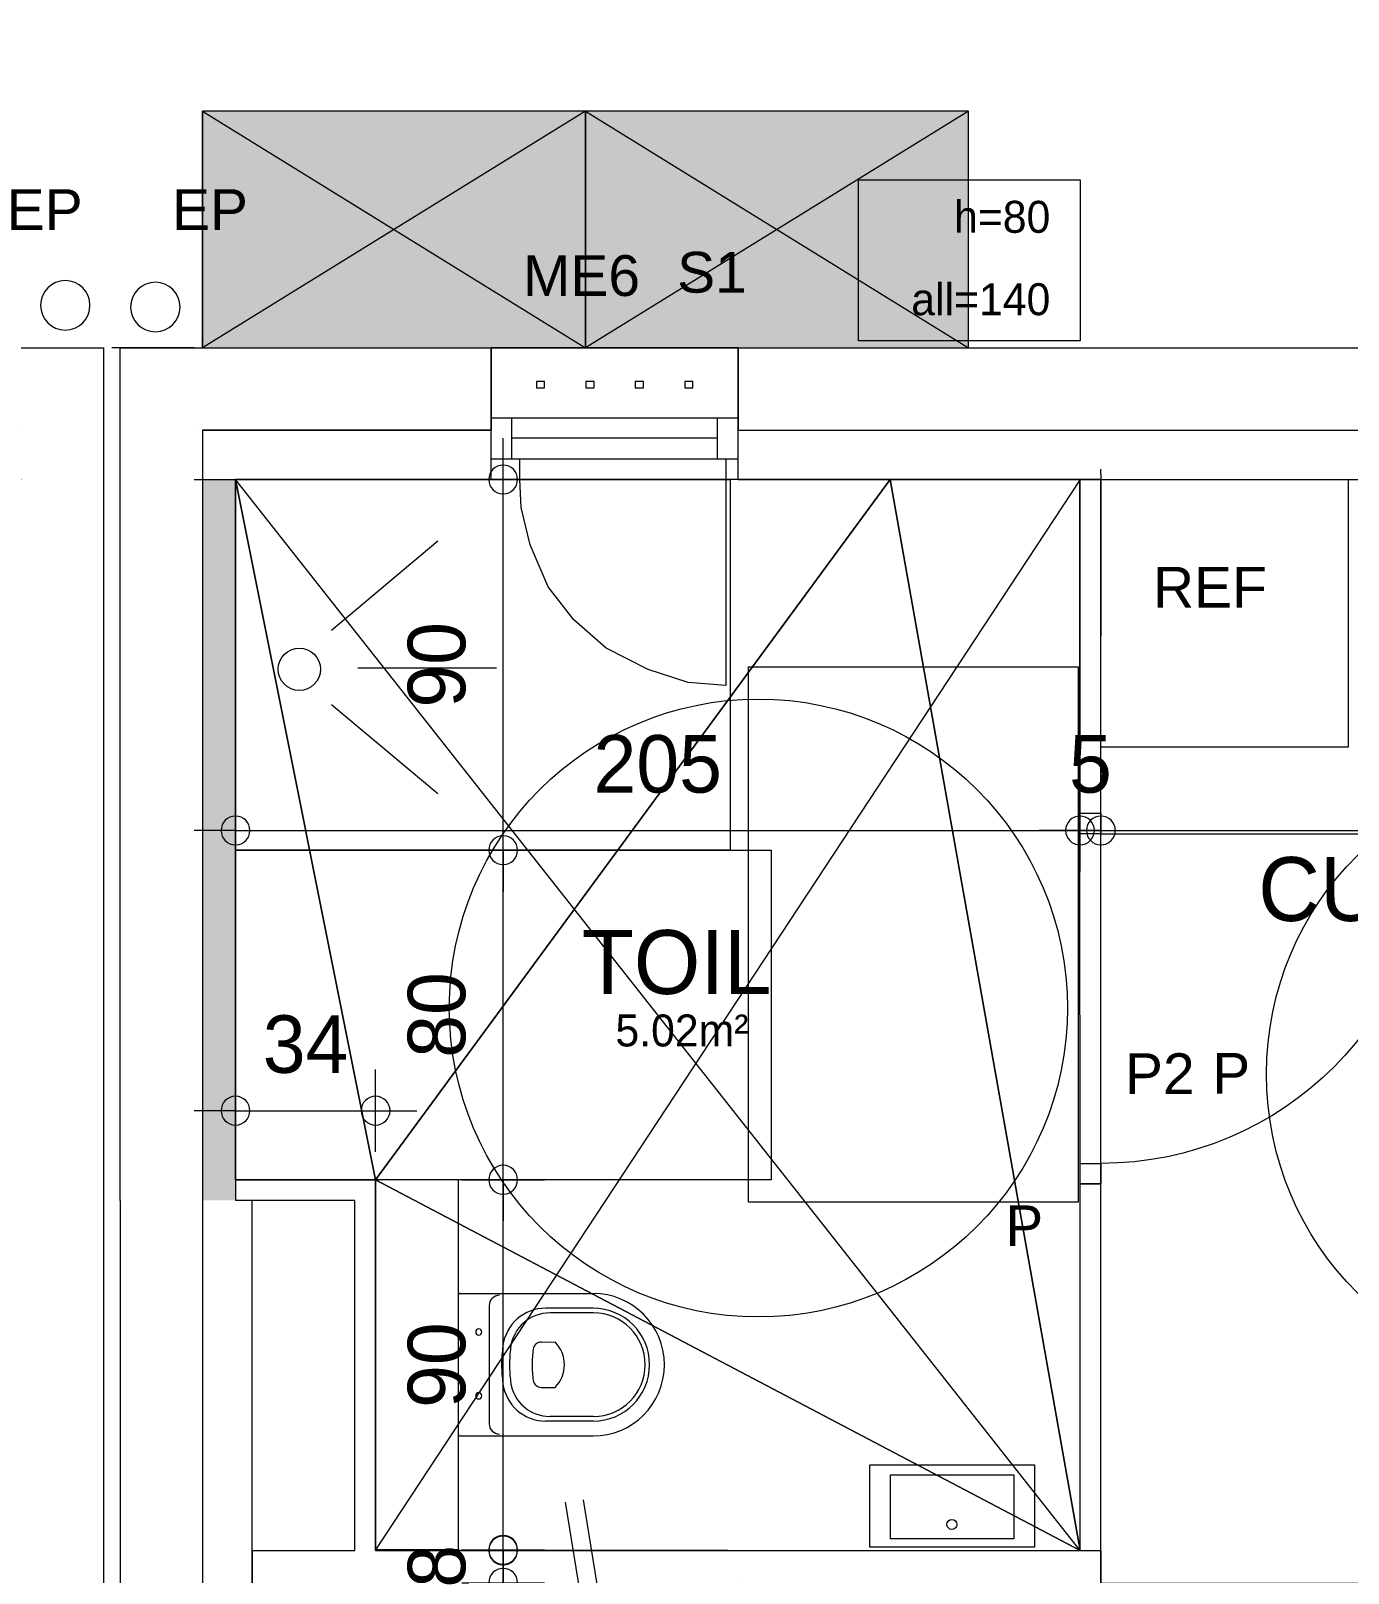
# Model space of a CAD drawing. Header units: metres. Extents: x -30.4 to 29.6, y -50.6 to 0.4.
# Drawn here: x -16.015 to -12.819, y -23.59 to -19.846 of the extents above; entities that cross this region are included whole.
import ezdxf
from ezdxf.enums import TextEntityAlignment as Align
from ezdxf.lldxf.tags import DXFTag

# ---------------------------------------------------------------- set-up
doc = ezdxf.new("R2010")
doc.units = ezdxf.units.M
doc.header["$MEASUREMENT"] = 0
for name, color, linetype in [('Calque commun', 7, 'Continuous'), ('Calque7', 7, 'Continuous'), ('Textes', 7, 'Continuous')]:
    doc.layers.add(name, color=color, linetype=linetype)
doc.styles.add('Arial4', font='arial.ttf', dxfattribs={"height": 0.098961})
doc.styles.add('Century Gothic', font='GOTHIC.TTF', dxfattribs={"height": 0.139636})
doc.styles.add('Century Gothic15', font='GOTHIC.TTF', dxfattribs={"height": 0.155151})
doc.styles.add('Century Gothic7', font='GOTHIC.TTF', dxfattribs={"height": 0.077575})
tags = doc.linetypes.add('DASHDOT2', pattern=[0.5, 0.25, -0.125, 0, -0.125]).pattern_tags.tags
tags[10:11] = [DXFTag(74, 4), DXFTag(75, 0), DXFTag(340, '0'), DXFTag(46, 1.0), DXFTag(50, 0.0), DXFTag(44, 0.0), DXFTag(45, 0.0)]
tags[8:9] = [DXFTag(74, 4), DXFTag(75, 0), DXFTag(340, '0'), DXFTag(46, 1.0), DXFTag(50, 0.0), DXFTag(44, 0.0), DXFTag(45, 0.0)]
tags[6:7] = [DXFTag(74, 4), DXFTag(75, 0), DXFTag(340, '0'), DXFTag(46, 1.0), DXFTag(50, 0.0), DXFTag(44, 0.0), DXFTag(45, 0.0)]
tags[4:5] = [DXFTag(74, 4), DXFTag(75, 0), DXFTag(340, '0'), DXFTag(46, 1.0), DXFTag(50, 0.0), DXFTag(44, 0.0), DXFTag(45, 0.0)]
tags = doc.linetypes.add('HIDDEN', pattern=[0.375, 0.25, -0.125]).pattern_tags.tags
tags[6:7] = [DXFTag(74, 4), DXFTag(75, 0), DXFTag(340, '0'), DXFTag(46, 1.0), DXFTag(50, 0.0), DXFTag(44, 0.0), DXFTag(45, 0.0)]
tags[4:5] = [DXFTag(74, 4), DXFTag(75, 0), DXFTag(340, '0'), DXFTag(46, 1.0), DXFTag(50, 0.0), DXFTag(44, 0.0), DXFTag(45, 0.0)]
tags = doc.linetypes.add('HIDDEN2', pattern=[0.1875, 0.125, -0.0625]).pattern_tags.tags
tags[6:7] = [DXFTag(74, 4), DXFTag(75, 0), DXFTag(340, '0'), DXFTag(46, 1.0), DXFTag(50, 0.0), DXFTag(44, 0.0), DXFTag(45, 0.0)]
tags[4:5] = [DXFTag(74, 4), DXFTag(75, 0), DXFTag(340, '0'), DXFTag(46, 1.0), DXFTag(50, 0.0), DXFTag(44, 0.0), DXFTag(45, 0.0)]

# ---------------------------------------------------------------- blocks, each defined once
blk = doc.blocks.new('Block25442')
at = {"layer": 'Calque commun', "color": 7, "linetype": 'Continuous', "lineweight": 18}
for p, q in [((-16.0388, -20.6153), (-15.8388, -20.6153)), ((-16.0388, -20.8153), (-16.0388, -20.8153))]:
    blk.add_line(p, q, dxfattribs=at)
at = {"layer": 'Calque commun', "color": 7, "linetype": 'Continuous', "lineweight": 9}
blk.add_line((-16.0388, -20.9353), (-16.1588, -20.9353), dxfattribs=at)
blk = doc.blocks.new('Block25478')
at = {"layer": 'Calque commun', "color": 7, "linetype": 'Continuous', "lineweight": 18}
blk.add_line((-15.8388, -20.6153), (-15.8388, -29.6153), dxfattribs=at)
blk = doc.blocks.new('Block26954')
at = {"layer": 'Calque commun', "color": 7, "linetype": 'Continuous', "lineweight": 18}
for p, q in [((-15.6188, -20.6153), (-15.8188, -20.6153)), ((-15.6188, -20.8153), (-15.6188, -20.8153))]:
    blk.add_line(p, q, dxfattribs=at)
at = {"layer": 'Calque commun', "color": 7, "linetype": 'Continuous', "lineweight": 9}
blk.add_line((-15.6188, -20.9353), (-15.4988, -20.9353), dxfattribs=at)
blk = doc.blocks.new('Block26990')
at = {"layer": 'Calque commun', "color": 7, "linetype": 'Continuous', "lineweight": 18}
for p, q in [((-15.7988, -20.6153), (-14.8988, -20.6153)), ((-14.2988, -20.6153), (-12.2989, -20.6153))]:
    blk.add_line(p, q, dxfattribs=at)
at = {"layer": 'Calque commun', "color": 7, "linetype": 'Continuous', "lineweight": 9}
for p, q in [((-15.5988, -20.8153), (-14.8988, -20.8153)), ((-14.2988, -20.8153), (-12.2989, -20.8153)), ((-15.4788, -20.9353), (-14.8988, -20.9353)), ((-14.2988, -20.9353), (-12.2989, -20.9353))]:
    blk.add_line(p, q, dxfattribs=at)
blk = doc.blocks.new('Block26991')
at = {"layer": 'Calque commun', "color": 7, "linetype": 'Continuous', "lineweight": 18}
blk.add_line((-15.7988, -22.6853), (-15.7988, -29.6153), dxfattribs=at)
at = {"layer": 'Calque commun', "color": 7, "linetype": 'Continuous', "lineweight": 9}
for p, q in [((-15.5988, -22.6853), (-15.5988, -29.4153)), ((-15.4788, -22.6853), (-15.4788, -29.2952))]:
    blk.add_line(p, q, dxfattribs=at)
blk = doc.blocks.new('@PRES_1_$$_1-10')
at = {"layer": 'Calque commun', "color": 5, "linetype": 'Continuous', "lineweight": 9}
for p, q in [((0, 0.32), (0.6, 0.32)), ((0.6, 0.15), (0, 0.15)), ((0.05, 0.05), (0.05, 0.15)), ((0.55, 0.15), (0.55, 0.05)), ((0.05, 0.1), (0.55, 0.1)), ((0.6, 0.05), (0, 0.05)), ((0, 0), (0.6, 0))]:
    blk.add_line(p, q, dxfattribs=at)
blk = doc.blocks.new('@PRES_1_$$_1-11')
at = {"layer": 'Calque commun', "color": 7, "linetype": 'Continuous', "lineweight": 9}
blk.add_line((0, 0), (0, 0.32), dxfattribs=at)
blk = doc.blocks.new('@PRES_1_$$_1-12')
at = {"layer": 'Calque commun', "color": 7, "linetype": 'Continuous', "lineweight": 9}
blk.add_line((0, 0), (0, 0.32), dxfattribs=at)
blk = doc.blocks.new('INTER_2D_COMB4')
at = {"layer": 'Calque commun', "color": 0, "linetype": 'ByBlock', "lineweight": -2}
for name in ['@PRES_1_$$_1-10', '@PRES_1_$$_1-11']:
    blk.add_blockref(name, (0, 0), dxfattribs=at)
at = {"layer": 'Calque commun', "color": 0, "linetype": 'ByBlock', "lineweight": -2, "extrusion": (0, 0, -1), "xscale": -1, "yscale": -1, "zscale": -1, "rotation": -180}
blk.add_blockref('@PRES_1_$$_1-12', (-0.6, 0), dxfattribs=at)
blk = doc.blocks.new('PLACED_COMB4')
at = {"layer": 'Calque commun', "color": 0, "linetype": 'ByBlock', "lineweight": -2}
blk.add_blockref('INTER_2D_COMB4', (0, 0), dxfattribs=at)
blk = doc.blocks.new('Block29659')
at = {"layer": 'Calque commun', "color": 7, "linetype": 'Continuous', "lineweight": 18}
blk.add_line((-16.9378, -20.6153), (-15.8388, -20.6153), dxfattribs=at)
blk = doc.blocks.new('wc suspendu')
at = {"layer": 'Calque commun', "color": 15, "linetype": 'Continuous', "lineweight": 9}
for p, q in [((-0.173, -0.0497), (-0.173, -0.0515)), ((-0.173, -0.0497), (-0.173, -0.372)), ((0.168, -0.0447), (-0.168, -0.0447)), ((0.173, -0.0497), (0.173, -0.0515)), ((0.173, -0.0497), (0.173, -0.372)), ((0.1434, -0.1197), (-0.1434, -0.1197)), ((-0.137, -0.372), (-0.137, -0.2571)), ((-0.055, -0.2465), (-0.0551, -0.2797)), ((0.055, -0.2465), (0.0551, -0.2797)), ((0.137, -0.372), (0.137, -0.2571)), ((-0.1257, -0.3727), (-0.1257, -0.2673)), ((0.1257, -0.3727), (0.1257, -0.2673))]:
    blk.add_line(p, q, dxfattribs=at)
for centre, radius, start, end in [((-0.168, -0.0497), 0.005, 90, 180), ((0.168, -0.0497), 0.005, 0, 90), ((-0.0756, -0.0946), 0.0075, 0, 359.9994), ((0.0794, -0.0946), 0.0075, 0, 359.9994), ((-0.1434, -0.1447), 0.025, 90, 180), ((0.1434, -0.1447), 0.025, 0, 90), ((-0.032, -0.2571), 0.105, 97.505, 180), ((-0.0294, -0.2673), 0.0963, 97.505, 180), ((0, -0.5), 0.35, 90, 97.505), ((0, -0.4902), 0.3211, 90, 97.505), ((0, -0.5), 0.35, 82.495, 90), ((0, -0.4902), 0.3211, 82.495, 90), ((0.0294, -0.2673), 0.0963, 0, 82.495), ((0.032, -0.2571), 0.105, 0, 82.495), ((0, -0.5), 0.2759, 90, 97.8622), ((0, -0.5), 0.2759, 82.1379, 90), ((-0.035, -0.2465), 0.02, 97.8621, 180), ((0.035, -0.2465), 0.02, 0, 82.1378), ((0, -0.2241), 0.0783, 225.2695, 314.7305), ((0, -0.372), 0.173, 180, 270), ((0, -0.372), 0.137, 180, 270), ((0, -0.3727), 0.1257, 180, 270), ((0, -0.372), 0.137, 270, 0), ((0, -0.372), 0.173, 270, 0), ((0, -0.3727), 0.1257, 270, 0)]:
    blk.add_arc(centre, radius, start, end, dxfattribs=at)
blk = doc.blocks.new('douche90x120')
at = {"layer": 'Calque commun', "color": 7, "linetype": 'Continuous', "lineweight": 9}
for p, q in [((-0.491, -0.1501), (-0.2333, -0.3664)), ((-0.6334, -0.4582), (-0.2969, -0.4582)), ((-0.491, -0.7635), (-0.2333, -0.5472))]:
    blk.add_line(p, q, dxfattribs=at)
blk.add_arc((-0.1549, -0.4608), 0.0514, 90, 89.9994, dxfattribs=at)
mesh = blk.add_polyface(dxfattribs=at)
corners = [(-1.2, -0.9), (0, -0.9), (0, 0), (-1.2, 0)]
mesh.append_faces([[corners[k] for k in face] for face in [(0, 1, 2, 3)]], dxfattribs={"color": 7})
blk = doc.blocks.new('80x130')
at = {"layer": 'Calque commun', "color": 7, "linetype": 'HIDDEN', "lineweight": 9}
mesh = blk.add_polyface(dxfattribs=at)
corners = [(0, 0), (0, 1.3), (0.8, 1.3), (0.8, 0)]
mesh.append_faces([[corners[k] for k in face] for face in [(0, 1, 2, 3)]], dxfattribs={"color": 7})
blk = doc.blocks.new('XMODULE1PD 14-29')
at = {"layer": 'Calque commun', "color": 5, "linetype": 'Continuous', "lineweight": 9}
blk.add_arc((0, 0), 0.5, 0, 359.9994, dxfattribs=at)
blk = doc.blocks.new('XMODULE1PD 14-30')
at = {"layer": 'Calque commun', "color": 5, "linetype": 'Continuous', "lineweight": 9}
blk.add_arc((0, 0), 0.5, 0, 359.9994, dxfattribs=at)
blk = doc.blocks.new('DimLine53452-2')
at = {"layer": 'Calque commun', "color": 5, "linetype": 'Continuous', "lineweight": 9}
for p, q in [((6.8816, -16.9433), (6.8816, -16.7433)), ((8.9309, -16.9433), (8.9309, -16.7433)), ((6.8816, -16.8433), (6.7816, -16.8433)), ((6.8816, -16.8433), (8.9309, -16.8433)), ((8.9309, -16.8433), (9.0309, -16.8433))]:
    blk.add_line(p, q, dxfattribs=at)
at = {"layer": 'Calque commun', "color": 5, "linetype": 'Continuous', "lineweight": 9, "xscale": 0.07000000029802322, "yscale": 0.07000000029802322, "zscale": 0.07000000029802322}
for name, p in [('XMODULE1PD 14-29', (6.8816, -16.8433)), ('XMODULE1PD 14-30', (8.9309, -16.8433))]:
    blk.add_blockref(name, p, dxfattribs=at)
at = {"layer": 'Calque commun', "color": 5, "linetype": 'Continuous', "lineweight": 9, "style": 'Century Gothic'}
blk.add_text('205', height=0.13964, dxfattribs=at).set_placement((7.9062, -16.7933), align=Align.BOTTOM_CENTER)
blk = doc.blocks.new('XMODULE1PD 14-31')
at = {"layer": 'Calque commun', "color": 5, "linetype": 'Continuous', "lineweight": 9}
blk.add_arc((0, 0), 0.5, 0, 359.9994, dxfattribs=at)
blk = doc.blocks.new('XMODULE1PD 14-32')
at = {"layer": 'Calque commun', "color": 5, "linetype": 'Continuous', "lineweight": 9}
blk.add_arc((0, 0), 0.5, 0, 359.9994, dxfattribs=at)
blk = doc.blocks.new('DimLine53460-2')
at = {"layer": 'Calque commun', "color": 5, "linetype": 'Continuous', "lineweight": 9}
for p, q in [((8.9309, -16.9433), (8.9309, -16.7433)), ((8.9816, -16.9433), (8.9816, -16.7433)), ((8.9309, -16.8433), (8.8309, -16.8433)), ((8.9309, -16.8433), (8.9816, -16.8433)), ((8.9816, -16.8433), (9.0816, -16.8433))]:
    blk.add_line(p, q, dxfattribs=at)
at = {"layer": 'Calque commun', "color": 5, "linetype": 'Continuous', "lineweight": 9, "xscale": 0.07000000029802322, "yscale": 0.07000000029802322, "zscale": 0.07000000029802322}
for name, p in [('XMODULE1PD 14-31', (8.9309, -16.8433)), ('XMODULE1PD 14-32', (8.9816, -16.8433))]:
    blk.add_blockref(name, p, dxfattribs=at)
at = {"layer": 'Calque commun', "color": 5, "linetype": 'Continuous', "lineweight": 9, "style": 'Century Gothic'}
blk.add_text('5', height=0.1396, dxfattribs=at).set_placement((8.9562, -16.7933), align=Align.BOTTOM_CENTER)
blk = doc.blocks.new('XMODULE1PD 14-33')
at = {"layer": 'Calque commun', "color": 5, "linetype": 'Continuous', "lineweight": 9}
blk.add_arc((0, 0), 0.5, 0, 359.9994, dxfattribs=at)
blk = doc.blocks.new('XMODULE1PD 14-34')
at = {"layer": 'Calque commun', "color": 5, "linetype": 'Continuous', "lineweight": 9}
blk.add_arc((0, 0), 0.5, 0, 359.9994, dxfattribs=at)
blk = doc.blocks.new('DimLine53468-2')
at = {"layer": 'Calque commun', "color": 5, "linetype": 'Continuous', "lineweight": 9}
for p, q in [((8.9816, -16.9433), (8.9816, -16.7433)), ((11.5283, -16.9433), (11.5283, -16.7433)), ((8.9816, -16.8433), (8.8816, -16.8433)), ((8.9816, -16.8433), (11.5283, -16.8433)), ((11.5283, -16.8433), (11.6283, -16.8433))]:
    blk.add_line(p, q, dxfattribs=at)
at = {"layer": 'Calque commun', "color": 5, "linetype": 'Continuous', "lineweight": 9, "xscale": 0.07000000029802322, "yscale": 0.07000000029802322, "zscale": 0.07000000029802322}
for name, p in [('XMODULE1PD 14-33', (8.9816, -16.8433)), ('XMODULE1PD 14-34', (11.5283, -16.8433))]:
    blk.add_blockref(name, p, dxfattribs=at)
at = {"layer": 'Calque commun', "color": 5, "linetype": 'Continuous', "lineweight": 9, "style": 'Century Gothic'}
blk.add_text('255', height=0.13964, dxfattribs=at).set_placement((10.2549, -16.7933), align=Align.BOTTOM_CENTER)
blk = doc.blocks.new('XMODULE1PD 14-37')
at = {"layer": 'Calque commun', "color": 5, "linetype": 'Continuous', "lineweight": 9}
blk.add_arc((0, 0), 0.5, 0, 359.9994, dxfattribs=at)
blk = doc.blocks.new('XMODULE1PD 14-38')
at = {"layer": 'Calque commun', "color": 5, "linetype": 'Continuous', "lineweight": 9}
blk.add_arc((0, 0), 0.5, 0, 359.9994, dxfattribs=at)
blk = doc.blocks.new('DimLine53484-2')
at = {"layer": 'Calque commun', "color": 5, "linetype": 'Continuous', "lineweight": 9}
for p, q in [((7.5311, -17.6912), (7.5311, -17.5912)), ((7.4311, -17.6912), (7.6311, -17.6912)), ((7.5311, -18.5912), (7.5311, -17.6912)), ((7.4311, -18.5912), (7.6311, -18.5912)), ((7.5311, -18.5912), (7.5311, -18.6912))]:
    blk.add_line(p, q, dxfattribs=at)
at = {"layer": 'Calque commun', "color": 5, "linetype": 'Continuous', "lineweight": 9, "xscale": 0.07000000029802322, "yscale": 0.07000000029802322, "zscale": 0.07000000029802322, "rotation": 90}
for name, p in [('XMODULE1PD 14-38', (7.5311, -17.6912)), ('XMODULE1PD 14-37', (7.5311, -18.5912))]:
    blk.add_blockref(name, p, dxfattribs=at)
at = {"layer": 'Calque commun', "color": 5, "linetype": 'Continuous', "lineweight": 9, "style": 'Century Gothic'}
blk.add_text('90', height=0.13964, rotation=90, dxfattribs=at).set_placement((7.4811, -18.1412), align=Align.BOTTOM_CENTER)
blk = doc.blocks.new('XMODULE1PD 14-39')
at = {"layer": 'Calque commun', "color": 5, "linetype": 'Continuous', "lineweight": 9}
blk.add_arc((0, 0), 0.5, 0, 359.9994, dxfattribs=at)
blk = doc.blocks.new('XMODULE1PD 14-40')
at = {"layer": 'Calque commun', "color": 5, "linetype": 'Continuous', "lineweight": 9}
blk.add_arc((0, 0), 0.5, 0, 359.9994, dxfattribs=at)
blk = doc.blocks.new('DimLine53492-2')
at = {"layer": 'Calque commun', "color": 5, "linetype": 'Continuous', "lineweight": 9}
for p, q in [((7.5311, -16.8912), (7.5311, -16.7912)), ((7.4311, -16.8912), (7.6311, -16.8912)), ((7.5311, -17.6912), (7.5311, -16.8912)), ((7.4311, -17.6912), (7.6311, -17.6912)), ((7.5311, -17.6912), (7.5311, -17.7912))]:
    blk.add_line(p, q, dxfattribs=at)
at = {"layer": 'Calque commun', "color": 5, "linetype": 'Continuous', "lineweight": 9, "xscale": 0.07000000029802322, "yscale": 0.07000000029802322, "zscale": 0.07000000029802322, "rotation": 90}
for name, p in [('XMODULE1PD 14-40', (7.5311, -16.8912)), ('XMODULE1PD 14-39', (7.5311, -17.6912))]:
    blk.add_blockref(name, p, dxfattribs=at)
at = {"layer": 'Calque commun', "color": 5, "linetype": 'Continuous', "lineweight": 9, "style": 'Century Gothic'}
blk.add_text('80', height=0.13964, rotation=90, dxfattribs=at).set_placement((7.4811, -17.2912), align=Align.BOTTOM_CENTER)
blk = doc.blocks.new('XMODULE1PD 14-41')
at = {"layer": 'Calque commun', "color": 5, "linetype": 'Continuous', "lineweight": 9}
blk.add_arc((0, 0), 0.5, 0, 359.9994, dxfattribs=at)
blk = doc.blocks.new('XMODULE1PD 14-42')
at = {"layer": 'Calque commun', "color": 5, "linetype": 'Continuous', "lineweight": 9}
blk.add_arc((0, 0), 0.5, 0, 359.9994, dxfattribs=at)
blk = doc.blocks.new('DimLine53500-2')
at = {"layer": 'Calque commun', "color": 5, "linetype": 'Continuous', "lineweight": 9}
for p, q in [((7.5311, -15.9912), (7.5311, -15.8912)), ((7.4311, -15.9912), (7.6311, -15.9912)), ((7.5311, -16.8912), (7.5311, -15.9912)), ((7.4311, -16.8912), (7.6311, -16.8912)), ((7.5311, -16.8912), (7.5311, -16.9912))]:
    blk.add_line(p, q, dxfattribs=at)
at = {"layer": 'Calque commun', "color": 5, "linetype": 'Continuous', "lineweight": 9, "xscale": 0.07000000029802322, "yscale": 0.07000000029802322, "zscale": 0.07000000029802322, "rotation": 90}
for name, p in [('XMODULE1PD 14-42', (7.5311, -15.9912)), ('XMODULE1PD 14-41', (7.5311, -16.8912))]:
    blk.add_blockref(name, p, dxfattribs=at)
at = {"layer": 'Calque commun', "color": 5, "linetype": 'Continuous', "lineweight": 9, "style": 'Century Gothic'}
blk.add_text('90', height=0.13964, rotation=90, dxfattribs=at).set_placement((7.4811, -16.4412), align=Align.BOTTOM_CENTER)
blk = doc.blocks.new('XMODULE1PD 14-55')
at = {"layer": 'Calque commun', "color": 5, "linetype": 'Continuous', "lineweight": 9}
blk.add_arc((0, 0), 0.5, 0, 359.9994, dxfattribs=at)
blk = doc.blocks.new('XMODULE1PD 14-56')
at = {"layer": 'Calque commun', "color": 5, "linetype": 'Continuous', "lineweight": 9}
blk.add_arc((0, 0), 0.5, 0, 359.9994, dxfattribs=at)
blk = doc.blocks.new('DimLine55785-2')
at = {"layer": 'Calque commun', "color": 5, "linetype": 'Continuous', "lineweight": 9}
for p, q in [((6.8816, -17.6236), (6.8816, -17.4236)), ((7.2215, -17.6236), (7.2215, -17.4236)), ((6.8816, -17.5236), (6.7816, -17.5236)), ((6.8816, -17.5236), (7.2215, -17.5236)), ((7.2215, -17.5236), (7.3215, -17.5236))]:
    blk.add_line(p, q, dxfattribs=at)
at = {"layer": 'Calque commun', "color": 5, "linetype": 'Continuous', "lineweight": 9, "xscale": 0.07000000029802322, "yscale": 0.07000000029802322, "zscale": 0.07000000029802322}
for name, p in [('XMODULE1PD 14-55', (6.8816, -17.5236)), ('XMODULE1PD 14-56', (7.2215, -17.5236))]:
    blk.add_blockref(name, p, dxfattribs=at)
at = {"layer": 'Calque commun', "color": 5, "linetype": 'Continuous', "lineweight": 9, "style": 'Century Gothic'}
blk.add_text('34', height=0.13964, dxfattribs=at).set_placement((7.0516, -17.4736), align=Align.BOTTOM_CENTER)
blk = doc.blocks.new('lavmain')
at = {"layer": 'Calque commun', "color": 7, "linetype": 'Continuous', "lineweight": 9}
for p, q in [((0.4, 0), (0, 0)), ((0, 0), (0, -0.2)), ((0.4, -0.2), (0.4, 0)), ((0.35, -0.02), (0.05, -0.02)), ((0.05, -0.02), (0.05, -0.1757)), ((0.35, -0.1757), (0.35, -0.02)), ((0.05, -0.1757), (0.35, -0.1757)), ((0, -0.2), (0.4, -0.2))]:
    blk.add_line(p, q, dxfattribs=at)
blk.add_arc((0.1993, -0.055), 0.0121, 90, 89.9994, dxfattribs=at)
blk = doc.blocks.new('XMODULE1PD 14-61')
at = {"layer": 'Calque commun', "color": 5, "linetype": 'Continuous', "lineweight": 9}
blk.add_arc((0, 0), 0.5, 0, 359.9994, dxfattribs=at)
blk = doc.blocks.new('XMODULE1PD 14-62')
at = {"layer": 'Calque commun', "color": 5, "linetype": 'Continuous', "lineweight": 9}
blk.add_arc((0, 0), 0.5, 0, 359.9994, dxfattribs=at)
blk = doc.blocks.new('DimLine59627-2')
at = {"layer": 'Calque commun', "color": 5, "linetype": 'Continuous', "lineweight": 9}
for p, q in [((7.5311, -18.5897), (7.5311, -18.4897)), ((7.4311, -18.5897), (7.6311, -18.5897)), ((7.5311, -18.6697), (7.5311, -18.5897)), ((7.4311, -18.6697), (7.6311, -18.6697)), ((7.5311, -18.6697), (7.5311, -18.7697))]:
    blk.add_line(p, q, dxfattribs=at)
at = {"layer": 'Calque commun', "color": 5, "linetype": 'Continuous', "lineweight": 9, "xscale": 0.07000000029802322, "yscale": 0.07000000029802322, "zscale": 0.07000000029802322, "rotation": 90}
for name, p in [('XMODULE1PD 14-62', (7.5311, -18.5897)), ('XMODULE1PD 14-61', (7.5311, -18.6697))]:
    blk.add_blockref(name, p, dxfattribs=at)
at = {"layer": 'Calque commun', "color": 5, "linetype": 'Continuous', "lineweight": 9, "style": 'Century Gothic'}
blk.add_text('8', height=0.1396, rotation=90.002, dxfattribs=at).set_placement((7.4811, -18.6297), align=Align.BOTTOM_CENTER)
blk = doc.blocks.new('60x65')
at = {"layer": 'Calque commun', "color": 7, "linetype": 'HIDDEN', "lineweight": 9}
mesh = blk.add_polyface(dxfattribs=at)
corners = [(0, 0.6), (0.65, 0.6), (0.65, 0), (0, 0)]
mesh.append_faces([[corners[k] for k in face] for face in [(0, 1, 2, 3)]], dxfattribs={"color": 7})
blk = doc.blocks.new('@PRES_1_$$_1-112')
at = {"layer": 'Calque commun', "color": 5, "linetype": 'Continuous', "lineweight": 9}
blk.add_line((0.05, 0.05), (0.05, 0.85), dxfattribs=at)
at = {"layer": 'Calque commun', "color": 5, "linetype": 'Continuous', "lineweight": 9, "extrusion": (0, 0, -1)}
blk.add_arc((-0.05, 0.05), 0.8, 90, 180, dxfattribs=at)
at = {"layer": 'Calque commun', "color": 5, "linetype": 'Continuous', "lineweight": 9}
mesh = blk.add_polyface(dxfattribs=at)
corners = [(0, 0), (0, 0.05), (0.05, 0.05), (0.05, 0)]
mesh.append_faces([[corners[k] for k in face] for face in [(0, 1, 2, 3)]], dxfattribs={"color": 5})
mesh = blk.add_polyface(dxfattribs=at)
corners = [(0.85, 0), (0.85, 0.05), (0.9, 0.05), (0.9, 0)]
mesh.append_faces([[corners[k] for k in face] for face in [(0, 1, 2, 3)]], dxfattribs={"color": 5})
blk = doc.blocks.new('@PRES_1_$$_1-113')
at = {"layer": 'Calque commun', "color": 0, "linetype": 'ByBlock', "lineweight": -2}
blk.add_line((0, 0), (0, 0.05), dxfattribs=at)
blk = doc.blocks.new('@PRES_1_$$_1-114')
at = {"layer": 'Calque commun', "color": 0, "linetype": 'ByBlock', "lineweight": -2}
blk.add_line((0, 0), (0, 0.05), dxfattribs=at)
blk = doc.blocks.new('INTER_2D_COMB38')
at = {"layer": 'Calque commun', "color": 0, "linetype": 'ByBlock', "lineweight": -2}
blk.add_blockref('@PRES_1_$$_1-112', (0, 0), dxfattribs=at)
at = {"layer": 'Calque7', "color": 15, "linetype": 'Continuous', "lineweight": 18}
blk.add_blockref('@PRES_1_$$_1-113', (0, 0), dxfattribs=at)
at = {"layer": 'Calque7', "color": 15, "linetype": 'Continuous', "lineweight": 18, "extrusion": (0, 0, -1), "xscale": -1, "yscale": -1, "zscale": -1, "rotation": -180}
blk.add_blockref('@PRES_1_$$_1-114', (-0.9, 0), dxfattribs=at)
blk = doc.blocks.new('PLACED_COMB38')
at = {"layer": 'Calque commun', "color": 0, "linetype": 'ByBlock', "lineweight": -2}
blk.add_blockref('INTER_2D_COMB38', (0, 0), dxfattribs=at)
blk = doc.blocks.new('XMODULE1PD 14-73')
at = {"layer": 'Calque commun', "color": 9, "linetype": 'HIDDEN2', "lineweight": 9}
for p, q in [((8.9316, -18.5912), (6.8815, -15.9912)), ((8.9316, -15.9912), (7.2215, -18.5893))]:
    blk.add_line(p, q, dxfattribs=at)
at = {"layer": 'Calque commun', "color": 15, "linetype": 'Continuous', "lineweight": 18}
for p, q in [((8.9816, -15.9912), (8.9316, -15.9912)), ((8.9316, -16.8015), (8.9316, -15.9912)), ((8.9816, -16.8015), (8.9816, -15.9912)), ((7.2215, -17.6912), (6.8815, -17.6912)), ((6.8815, -17.6912), (6.8815, -17.7412)), ((7.2215, -18.5912), (7.2215, -17.6912)), ((8.9316, -18.5912), (8.9316, -17.7015)), ((8.9816, -18.6413), (8.9816, -17.7015)), ((7.1715, -17.7412), (6.8815, -17.7412)), ((7.1715, -18.5912), (7.1715, -17.7412))]:
    blk.add_line(p, q, dxfattribs=at)
at = {"layer": 'Calque commun', "color": 7, "linetype": 'Continuous', "lineweight": 9}
blk.add_line((8.9816, -15.9912), (8.9816, -16.3712), dxfattribs=at)
at = {"layer": 'Calque commun', "color": 7, "linetype": 'DASHDOT2', "lineweight": 9}
for p, q in [((7.9117, -19.8805), (7.682, -18.474)), ((7.9557, -19.875), (7.7259, -18.4685))]:
    blk.add_line(p, q, dxfattribs=at)
at = {"layer": 'Calque commun', "color": 7, "linetype": 'Continuous', "lineweight": 18}
for p, q in [((6.9217, -18.5912), (6.9217, -18.6712)), ((6.9217, -18.5912), (7.1715, -18.5912)), ((7.2215, -18.5912), (8.9816, -18.5912)), ((8.9816, -18.5912), (8.9816, -18.6712))]:
    blk.add_line(p, q, dxfattribs=at)
at = {"layer": 'Calque commun', "color": 7, "linetype": 'HIDDEN', "lineweight": 9, "flags": 128}
blk.add_lwpolyline([(8.0716, -15.9412), (8.0716, -16.4912), (7.98, -16.4841), (7.883, -16.4529), (7.7807, -16.4009), (7.7027, -16.3316), (7.6403, -16.2518), (7.5969, -16.1496), (7.5744, -16.0594), (7.5716, -15.9912), (7.5716, -15.9412)], dxfattribs=at)
at = {"layer": 'Calque commun', "color": 7, "linetype": 'HIDDEN', "lineweight": 9, "extrusion": (0, -1.22461e-16, -1)}
for centre in [(-8.1504, -17.2743), (-10.1335, -17.4349)]:
    blk.add_arc(centre, 0.75, 270, 269.9994, dxfattribs=at)
at = {"layer": 'Calque commun', "color": 91, "linetype": 'Continuous', "lineweight": 9}
blk.add_trace([(6.8015, -15.9913), (6.8816, -15.9913), (6.8015, -17.7412), (6.8816, -17.7412)], dxfattribs=at)
at = {"layer": 'Calque commun', "color": 5, "linetype": 'Continuous', "lineweight": 9}
for name in ['DimLine53500-2', 'DimLine53452-2', 'DimLine53460-2', 'DimLine53468-2', 'DimLine53492-2', 'DimLine55785-2', 'DimLine53484-2', 'DimLine59627-2']:
    blk.add_blockref(name, (0, 0), dxfattribs=at)
at = {"layer": 'Calque commun', "color": 0, "linetype": 'ByBlock', "lineweight": -2, "extrusion": (0, 0, -1), "xscale": -1, "yscale": -1, "zscale": -1, "rotation": -180}
blk.add_blockref('douche90x120', (-6.8816, -15.9912), dxfattribs=at)
at = {"layer": 'Calque commun', "color": 0, "linetype": 'ByBlock', "lineweight": -2}
for name, p, rotation in [('60x65', (9.5816, -16.6412), 90), ('PLACED_COMB38', (8.9316, -16.8015), -90.00000000000001), ('80x130', (8.1816, -17.6912), 90)]:
    blk.add_blockref(name, p, dxfattribs=dict(at, rotation=rotation))
blk.add_blockref('80x130', (8.1264, -17.746), dxfattribs=at)
at = {"layer": 'Calque commun', "color": 0, "linetype": 'ByBlock', "lineweight": -2, "extrusion": (0, 0, -1), "xscale": -1, "yscale": -1, "zscale": -1}
blk.add_blockref('lavmain', (-8.4207, -18.583), dxfattribs=at)
at = {"layer": 'Calque commun', "color": 9, "linetype": 'ByBlock', "lineweight": -2, "style": 'Century Gothic7'}
blk.add_text('5.02m²', height=0.07758, dxfattribs=at).set_placement((8.1264, -17.29), align=Align.TOP_RIGHT)
at = {"layer": 'Textes', "color": 5, "linetype": 'ByBlock', "lineweight": -2, "style": 'Arial4'}
for s, p in [('REF', (9.1079, -16.332)), ('P2', (9.04, -17.5129))]:
    blk.add_text(s, height=0.09896, dxfattribs=at).set_placement(p, align=Align.BOTTOM_LEFT)
at = {"layer": 'Textes', "color": 5, "linetype": 'ByBlock', "lineweight": -2, "style": 'Century Gothic15'}
for s, p in [('CUISINE', (10.2048, -16.9079)), ('TOIL', (8.1826, -17.0851))]:
    blk.add_text(s, height=0.15515, dxfattribs=at).set_placement(p, align=Align.TOP_RIGHT)
at = {"layer": 'Calque commun', "color": 9, "linetype": 'Continuous', "lineweight": 9}
mesh = blk.add_polyface(dxfattribs=at)
corners = [(6.8816, -17.6912), (7.2215, -17.6912), (6.8815, -15.9912), (8.9305, -15.9912), (8.4705, -15.9912), (8.9316, -18.5912), (7.2215, -18.5893)]
mesh.append_faces([[corners[k] for k in face] for face in [(5, 1, 6)]], dxfattribs={"vtx0": -1, "color": 9})
mesh.append_faces([[corners[k] for k in face] for face in [(2, 1, 4)]], dxfattribs={"vtx0": -1, "vtx1": -1, "color": 9})
mesh.append_faces([[corners[k] for k in face] for face in [(5, 4, 1)]], dxfattribs={"vtx0": -1, "vtx1": -1, "vtx2": -1, "color": 9})
mesh.append_faces([[corners[k] for k in face] for face in [(0, 1, 2), (3, 4, 5)]], dxfattribs={"vtx1": -1, "color": 9})
mesh = blk.add_polyface(dxfattribs=at)
corners = [(8.9816, -18.6712), (8.9816, -15.9912), (11.5315, -15.9912), (11.5215, -18.6712)]
mesh.append_faces([[corners[k] for k in face] for face in [(0, 1, 2, 3)]], dxfattribs={"color": 9})
mesh = blk.add_polyface(dxfattribs=at)
corners = [(12.5815, -19.0635), (12.5815, -19.6158), (11.5815, -18.6712), (9.2215, -20.5513), (12.9215, -24.3512), (12.8815, -16.2714), (8.9415, -20.5513), (8.9415, -20.6013), (9.2215, -19.6512), (8.9415, -19.5712), (8.1016, -18.6712), (6.9216, -24.3512), (11.5815, -16.2714), (6.9216, -20.6013), (12.9215, -19.6158), (12.8815, -19.0635), (8.1016, -19.5712), (8.9416, -19.6512)]
mesh.append_faces([[corners[k] for k in face] for face in [(0, 5, 15)]], dxfattribs={"vtx0": -1, "color": 9})
mesh.append_faces([[corners[k] for k in face] for face in [(11, 3, 4), (8, 2, 3)]], dxfattribs={"vtx0": -1, "vtx1": -1, "color": 9})
mesh.append_faces([[corners[k] for k in face] for face in [(3, 1, 4), (3, 2, 1), (0, 2, 5), (8, 9, 10), (11, 7, 3)]], dxfattribs={"vtx0": -1, "vtx1": -1, "vtx2": -1, "color": 9})
mesh.append_faces([[corners[k] for k in face] for face in [(8, 10, 2)]], dxfattribs={"vtx0": -1, "vtx2": -1, "color": 9})
mesh.append_faces([[corners[k] for k in face] for face in [(6, 3, 7)]], dxfattribs={"vtx1": -1, "color": 9})
mesh.append_faces([[corners[k] for k in face] for face in [(0, 1, 2)]], dxfattribs={"vtx1": -1, "vtx2": -1, "color": 9})
mesh.append_faces([[corners[k] for k in face] for face in [(2, 12, 5), (11, 13, 7), (1, 14, 4), (9, 16, 10), (8, 17, 9)]], dxfattribs={"vtx2": -1, "color": 9})

msp = doc.modelspace()

# ---------------------------------------------------------------- linework, layer by layer
at = {"layer": 'Calque commun', "color": 7, "linetype": 'Continuous', "lineweight": 18}
msp.add_line((-15.7988, -22.6853), (-15.7988, -20.6153), dxfattribs=at)
at = {"layer": 'Calque commun', "color": 12, "linetype": 'Continuous', "lineweight": 18}
for p, q in [((-14.8988, -20.6153), (-14.8988, -20.8153)), ((-14.2988, -20.6153), (-14.2988, -20.8153)), ((-14.8988, -20.8153), (-15.5988, -20.8155)), ((-15.5988, -20.8155), (-15.5988, -29.4155)), ((-14.2988, -20.8153), (-13.1837, -20.8155)), ((-14.2988, -20.8153), (-13.1837, -20.8155)), ((-13.1837, -20.8155), (-12.2989, -20.8153))]:
    msp.add_line(p, q, dxfattribs=at)
at = {"layer": 'Calque commun', "color": 7, "linetype": 'Continuous', "lineweight": 9}
for p, q in [((-13.4199, -20.9103), (-13.4188, -20.9353)), ((-14.2988, -20.9353), (-15.4788, -20.9353))]:
    msp.add_line(p, q, dxfattribs=at)
at = {"layer": 'Calque commun', "color": 7, "linetype": 'HIDDEN', "lineweight": 9, "flags": 128}
for points in [[(-14.6694, -20.0412), (-15.5988, -20.0412), (-15.5988, -20.6153), (-14.6694, -20.6153), (-14.6694, -20.0412), (-15.5988, -20.6153), (-15.5988, -20.0412), (-14.6694, -20.6153)], [(-13.7399, -20.0412), (-14.6694, -20.0412), (-14.6694, -20.6153), (-13.7399, -20.6153), (-13.7399, -20.0412), (-14.6694, -20.6153), (-14.6694, -20.0412), (-13.7399, -20.6153)]]:
    msp.add_lwpolyline(points, dxfattribs=at)
at = {"layer": 'Calque commun', "color": 11, "linetype": 'Continuous', "lineweight": 18}
for centre in [(-15.932, -20.5124), (-15.7133, -20.5166)]:
    msp.add_arc(centre, 0.06, 90, 89.9994, dxfattribs=at)
at = {"layer": 'Calque commun', "color": 43, "linetype": 'Continuous', "lineweight": 9}
for points in [[(-15.5988, -20.0412), (-14.6694, -20.0412), (-15.5988, -20.6153), (-14.6694, -20.6153)], [(-14.6694, -20.0412), (-13.7399, -20.0412), (-14.6694, -20.6153), (-13.7399, -20.6153)]]:
    msp.add_trace(points, dxfattribs=at)

# ---------------------------------------------------------------- block references
at = {"layer": 'Calque commun', "color": 0, "linetype": 'ByBlock', "lineweight": -2}
for name, p in [('Block29659', (0, 0)), ('Block25442', (0, 0)), ('Block25478', (0, 0)), ('Block26954', (0, 0)), ('Block26990', (0, 0)), ('XMODULE1PD 14-73', (-22.4004, -4.944)), ('Block26991', (0, 0))]:
    msp.add_blockref(name, p, dxfattribs=at)
at = {"layer": 'Calque commun', "color": 0, "linetype": 'ByBlock', "lineweight": -2, "extrusion": (0, 0, -1), "xscale": -1, "yscale": -1, "zscale": -1, "rotation": -180}
msp.add_blockref('PLACED_COMB4', (14.2988, -20.9353), dxfattribs=at)
at = {"layer": 'Calque commun', "color": 0, "linetype": 'ByBlock', "lineweight": -2, "rotation": 90}
msp.add_blockref('wc suspendu', (-15.023, -23.0842), dxfattribs=at)

# ---------------------------------------------------------------- texts
at = {"layer": 'Calque commun', "color": 5, "linetype": 'ByBlock', "lineweight": -2, "insert": (-13.5415, -20.2588), "char_height": 0.07758, "attachment_point": 3, "line_spacing_factor": 1.546883, "style": 'Century Gothic7'}
msp.add_mtext('h=80\\Pall=140', dxfattribs=at)
at = {"layer": 'Textes', "color": 5, "linetype": 'ByBlock', "lineweight": -2, "style": 'Arial4'}
for s, p in [('EP', (-16.074, -20.3591)), ('EP', (-15.673, -20.3591)), ('ME6', (-14.8214, -20.5194)), ('S1', (-14.4471, -20.5113))]:
    msp.add_text(s, height=0.09896, dxfattribs=at).set_placement(p, align=Align.BOTTOM_LEFT)
for p in [(-13.0565, -22.456), (-13.5587, -22.8261)]:
    msp.add_text('P', height=0.099, dxfattribs=at).set_placement(p, align=Align.BOTTOM_RIGHT)

# ---------------------------------------------------------------- meshes
at = {"layer": 'Calque commun', "color": 7, "linetype": 'Continuous', "lineweight": 9}
mesh = msp.add_polyface(dxfattribs=at)
corners = [(29.6021, -8.6275), (-30.3979, -8.6275), (-30.3979, -50.6275), (29.6021, -50.6275)]
mesh.append_faces([[corners[k] for k in face] for face in [(0, 1, 2, 3)]], dxfattribs={"color": 7})
at = {"layer": 'Calque commun', "color": 11, "linetype": 'Continuous', "lineweight": 18}
mesh = msp.add_polyface(dxfattribs=at)
corners = [(-14.0073, -20.208), (-13.469, -20.208), (-13.469, -20.5987), (-14.0073, -20.5987)]
mesh.append_faces([[corners[k] for k in face] for face in [(0, 1, 2, 3)]], dxfattribs={"color": 11})
at = {"layer": 'Calque commun', "color": 25, "linetype": 'Continuous', "lineweight": 18}
mesh = msp.add_polyface(dxfattribs=at)
corners = [(-14.7688, -20.6976), (-14.7888, -20.6976), (-14.7888, -20.7125), (-14.7688, -20.7125)]
mesh.append_faces([[corners[k] for k in face] for face in [(0, 1, 2, 3)]], dxfattribs={"color": 25})
mesh = msp.add_polyface(dxfattribs=at)
corners = [(-14.6488, -20.6976), (-14.6688, -20.6976), (-14.6688, -20.7125), (-14.6488, -20.7125)]
mesh.append_faces([[corners[k] for k in face] for face in [(0, 1, 2, 3)]], dxfattribs={"color": 25})
mesh = msp.add_polyface(dxfattribs=at)
corners = [(-14.5288, -20.6976), (-14.5488, -20.6976), (-14.5488, -20.7125), (-14.5288, -20.7125)]
mesh.append_faces([[corners[k] for k in face] for face in [(0, 1, 2, 3)]], dxfattribs={"color": 25})
mesh = msp.add_polyface(dxfattribs=at)
corners = [(-14.4088, -20.6976), (-14.4288, -20.6976), (-14.4288, -20.7125), (-14.4088, -20.7125)]
mesh.append_faces([[corners[k] for k in face] for face in [(0, 1, 2, 3)]], dxfattribs={"color": 25})
at = {"layer": 'Calque commun', "color": 7, "linetype": 'Continuous', "lineweight": 9}
mesh = msp.add_polyface(dxfattribs=at)
corners = [(-14.9783, -23.5333), (-15.1783, -23.5333), (-15.1783, -22.635), (-14.9783, -22.635)]
mesh.append_faces([[corners[k] for k in face] for face in [(0, 1, 2, 3)]], dxfattribs={"color": 7})

doc.saveas('drawing.dxf')
